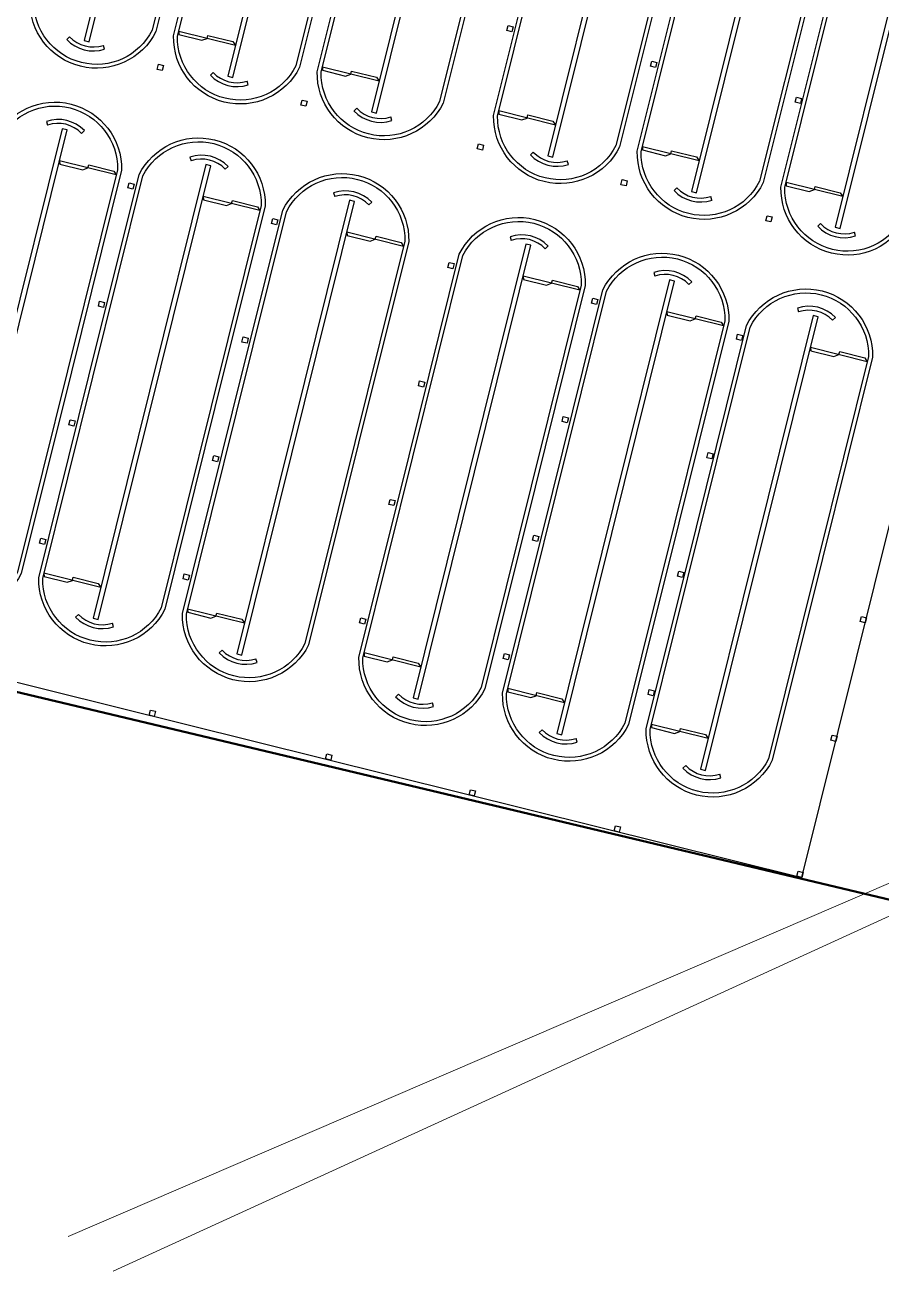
# Model space of a CAD drawing. Header units: metres. Extents: x 717911 to 838331, y 8495011 to 8501478.
# Drawn here: x 837487.39 to 837520.36, y 8496181.64 to 8496229.61 of the extents above; entities that cross this region are included whole.
import ezdxf

# ---------------------------------------------------------------- set-up
doc = ezdxf.new("R2010")
doc.units = ezdxf.units.M
doc.linetypes.add('HIDDEN2', pattern=[4.7625, 3.175, -1.5875])
doc.layers.add('SOMBREADO', color=7, linetype='Continuous')
doc.layers.add('Structural - Grid_Pen_No__15', color=214, linetype='Continuous', lineweight=25)
doc.layers.add('VIGAS DE LOSA1', color=190, linetype='Continuous', lineweight=9)

msp = doc.modelspace()

# ---------------------------------------------------------------- linework, layer by layer
at = {"elevation": 0.963}
for points in [[(837459.35, 8496233.878), (837454.04, 8496212.528), (837517.313, 8496196.792), (837533.411, 8496261.52), (837470.138, 8496277.257), (837465.239, 8496257.557)], [(837491.845, 8496237.75), (837489.673, 8496229.016), (837489.867, 8496228.967), (837494.211, 8496246.435), (837494.017, 8496246.484), (837491.845, 8496237.75)], [(837497.376, 8496236.374), (837495.204, 8496227.64), (837495.398, 8496227.592), (837499.743, 8496245.06), (837499.549, 8496245.108), (837497.376, 8496236.374)], [(837502.908, 8496234.998), (837500.736, 8496226.264), (837500.93, 8496226.216), (837505.274, 8496243.684), (837505.08, 8496243.732), (837502.908, 8496234.998)], [(837509.701, 8496233.309), (837507.529, 8496224.575), (837507.723, 8496224.527), (837512.067, 8496241.995), (837511.873, 8496242.043), (837509.701, 8496233.309)], [(837515.232, 8496231.933), (837513.06, 8496223.199), (837513.254, 8496223.151), (837517.599, 8496240.619), (837517.405, 8496240.667), (837515.232, 8496231.933)], [(837520.764, 8496230.557), (837518.592, 8496221.823), (837518.786, 8496221.775), (837523.13, 8496239.243), (837522.936, 8496239.291), (837520.764, 8496230.557)], [(837489.001, 8496229.053), (837489.109, 8496229.157)], [(837495.499, 8496228.824), (837493.315, 8496229.367), (837493.32, 8496229.241), (837494.205, 8496229.021), (837494.407, 8496229.096), (837494.436, 8496229.213), (837495.401, 8496228.973), (837495.499, 8496228.824)], [(837506.189, 8496229.545), (837506.14, 8496229.351), (837505.946, 8496229.399), (837505.995, 8496229.594), (837506.189, 8496229.545)], [(837490.462, 8496228.682), (837490.415, 8496228.825)], [(837511.72, 8496228.17), (837511.672, 8496227.975), (837511.478, 8496228.024), (837511.526, 8496228.218), (837511.72, 8496228.17)], [(837492.73, 8496228.049), (837492.682, 8496227.855), (837492.487, 8496227.904), (837492.536, 8496228.098), (837492.73, 8496228.049)], [(837494.532, 8496227.678), (837494.641, 8496227.781)], [(837501.03, 8496227.448), (837498.847, 8496227.991), (837498.851, 8496227.866), (837499.737, 8496227.645), (837499.938, 8496227.72), (837499.968, 8496227.837), (837500.932, 8496227.597), (837501.03, 8496227.448)], [(837495.993, 8496227.307), (837495.947, 8496227.449)], [(837517.3, 8496226.782), (837517.252, 8496226.588), (837517.058, 8496226.636), (837517.106, 8496226.83), (837517.3, 8496226.782)], [(837498.261, 8496226.674), (837498.213, 8496226.48), (837498.019, 8496226.528), (837498.067, 8496226.722), (837498.261, 8496226.674)], [(837500.064, 8496226.302), (837500.172, 8496226.405)], [(837507.823, 8496225.759), (837505.64, 8496226.302), (837505.644, 8496226.176), (837506.53, 8496225.956), (837506.731, 8496226.03), (837506.761, 8496226.148), (837507.725, 8496225.908), (837507.823, 8496225.759)], [(837488.217, 8496225.901), (837488.264, 8496225.759)], [(837501.525, 8496225.931), (837501.478, 8496226.074)], [(837486.656, 8496216.885), (837484.484, 8496208.151), (837484.678, 8496208.103), (837489.022, 8496225.571), (837488.828, 8496225.619), (837486.656, 8496216.885)], [(837489.681, 8496225.544), (837489.573, 8496225.44)], [(837505.054, 8496224.984), (837505.006, 8496224.79), (837504.812, 8496224.838), (837504.86, 8496225.032), (837505.054, 8496224.984)], [(837513.355, 8496224.383), (837511.171, 8496224.926), (837511.176, 8496224.8), (837512.061, 8496224.58), (837512.263, 8496224.655), (837512.292, 8496224.772), (837513.257, 8496224.532), (837513.355, 8496224.383)], [(837490.91, 8496223.84), (837488.727, 8496224.383), (837488.731, 8496224.258), (837489.617, 8496224.037), (837489.818, 8496224.112), (837489.848, 8496224.229), (837490.812, 8496223.989), (837490.91, 8496223.84)], [(837493.748, 8496224.525), (837493.796, 8496224.383)], [(837506.857, 8496224.612), (837506.965, 8496224.716)], [(837508.318, 8496224.242), (837508.271, 8496224.384)], [(837492.187, 8496215.51), (837490.015, 8496206.776), (837490.209, 8496206.727), (837494.554, 8496224.195), (837494.359, 8496224.244), (837492.187, 8496215.51)], [(837495.213, 8496224.168), (837495.105, 8496224.064)], [(837491.595, 8496223.488), (837491.547, 8496223.294), (837491.353, 8496223.342), (837491.401, 8496223.537), (837491.595, 8496223.488)], [(837510.586, 8496223.608), (837510.538, 8496223.414), (837510.344, 8496223.463), (837510.392, 8496223.657), (837510.586, 8496223.608)], [(837518.886, 8496223.007), (837516.703, 8496223.55), (837516.707, 8496223.425), (837517.593, 8496223.205), (837517.794, 8496223.279), (837517.824, 8496223.396), (837518.788, 8496223.156), (837518.886, 8496223.007)], [(837496.442, 8496222.465), (837494.258, 8496223.008), (837494.263, 8496222.882), (837495.148, 8496222.662), (837495.35, 8496222.736), (837495.379, 8496222.853), (837496.344, 8496222.614), (837496.442, 8496222.465)], [(837499.28, 8496223.15), (837499.327, 8496223.007)], [(837512.388, 8496223.237), (837512.497, 8496223.34)], [(837513.849, 8496222.866), (837513.803, 8496223.008)], [(837497.719, 8496214.134), (837495.547, 8496205.4), (837495.741, 8496205.352), (837500.085, 8496222.82), (837499.891, 8496222.868), (837497.719, 8496214.134)], [(837500.744, 8496222.793), (837500.636, 8496222.688)], [(837497.127, 8496222.113), (837497.079, 8496221.919), (837496.885, 8496221.967), (837496.933, 8496222.161), (837497.127, 8496222.113)], [(837516.166, 8496222.221), (837516.118, 8496222.027), (837515.924, 8496222.075), (837515.972, 8496222.269), (837516.166, 8496222.221)], [(837517.92, 8496221.861), (837518.028, 8496221.964)], [(837501.973, 8496221.089), (837499.79, 8496221.632), (837499.794, 8496221.506), (837500.68, 8496221.286), (837500.881, 8496221.36), (837500.911, 8496221.478), (837501.875, 8496221.238), (837501.973, 8496221.089)], [(837506.073, 8496221.46), (837506.12, 8496221.318)], [(837519.381, 8496221.49), (837519.334, 8496221.633)], [(837504.512, 8496212.444), (837502.34, 8496203.71), (837502.534, 8496203.662), (837506.878, 8496221.13), (837506.684, 8496221.178), (837504.512, 8496212.444)], [(837507.537, 8496221.103), (837507.43, 8496220.999)], [(837503.92, 8496220.423), (837503.872, 8496220.229), (837503.678, 8496220.277), (837503.726, 8496220.471), (837503.92, 8496220.423)], [(837511.604, 8496220.084), (837511.652, 8496219.942)], [(837508.766, 8496219.399), (837506.583, 8496219.943), (837506.588, 8496219.817), (837507.473, 8496219.597), (837507.675, 8496219.671), (837507.704, 8496219.788), (837508.669, 8496219.548), (837508.766, 8496219.399)], [(837510.043, 8496211.069), (837507.871, 8496202.335), (837508.065, 8496202.287), (837512.41, 8496219.754), (837512.216, 8496219.803), (837510.043, 8496211.069)], [(837513.069, 8496219.728), (837512.961, 8496219.623)], [(837509.452, 8496219.047), (837509.403, 8496218.853), (837509.209, 8496218.902), (837509.257, 8496219.096), (837509.452, 8496219.047)], [(837490.461, 8496218.927), (837490.413, 8496218.733), (837490.219, 8496218.781), (837490.267, 8496218.976), (837490.461, 8496218.927)], [(837517.136, 8496218.709), (837517.183, 8496218.566)], [(837514.298, 8496218.024), (837512.114, 8496218.567), (837512.119, 8496218.441), (837513.004, 8496218.221), (837513.206, 8496218.295), (837513.235, 8496218.413), (837514.2, 8496218.173), (837514.298, 8496218.024)], [(837515.575, 8496209.693), (837513.403, 8496200.959), (837513.597, 8496200.911), (837517.941, 8496218.379), (837517.747, 8496218.427), (837515.575, 8496209.693)], [(837518.6, 8496218.352), (837518.493, 8496218.248)], [(837515.032, 8496217.66), (837514.983, 8496217.466), (837514.789, 8496217.514), (837514.837, 8496217.708), (837515.032, 8496217.66)], [(837495.993, 8496217.552), (837495.944, 8496217.357), (837495.75, 8496217.406), (837495.799, 8496217.6), (837495.993, 8496217.552)], [(837519.829, 8496216.648), (837517.646, 8496217.191), (837517.651, 8496217.065), (837518.536, 8496216.845), (837518.738, 8496216.92), (837518.767, 8496217.037), (837519.732, 8496216.797), (837519.829, 8496216.648)], [(837502.786, 8496215.862), (837502.737, 8496215.668), (837502.543, 8496215.716), (837502.592, 8496215.91), (837502.786, 8496215.862)], [(837489.327, 8496214.366), (837489.279, 8496214.172), (837489.084, 8496214.22), (837489.133, 8496214.414), (837489.327, 8496214.366)], [(837508.317, 8496214.486), (837508.269, 8496214.292), (837508.075, 8496214.341), (837508.123, 8496214.535), (837508.317, 8496214.486)], [(837494.858, 8496212.99), (837494.81, 8496212.796), (837494.616, 8496212.845), (837494.664, 8496213.039), (837494.858, 8496212.99)], [(837513.897, 8496213.099), (837513.849, 8496212.905), (837513.655, 8496212.953), (837513.703, 8496213.147), (837513.897, 8496213.099)], [(837501.651, 8496211.301), (837501.603, 8496211.107), (837501.409, 8496211.155), (837501.457, 8496211.349), (837501.651, 8496211.301)], [(837507.183, 8496209.925), (837507.135, 8496209.731), (837506.94, 8496209.779), (837506.989, 8496209.974), (837507.183, 8496209.925)], [(837488.192, 8496209.805), (837488.144, 8496209.611), (837487.95, 8496209.659), (837487.998, 8496209.853), (837488.192, 8496209.805)], [(837490.31, 8496207.96), (837488.126, 8496208.503), (837488.131, 8496208.377), (837489.016, 8496208.157), (837489.218, 8496208.231), (837489.247, 8496208.348), (837490.212, 8496208.108), (837490.31, 8496207.96)], [(837512.763, 8496208.538), (837512.715, 8496208.343), (837512.521, 8496208.392), (837512.569, 8496208.586), (837512.763, 8496208.538)], [(837493.724, 8496208.429), (837493.676, 8496208.235), (837493.482, 8496208.284), (837493.53, 8496208.478), (837493.724, 8496208.429)], [(837495.841, 8496206.584), (837493.658, 8496207.127), (837493.662, 8496207.001), (837494.548, 8496206.781), (837494.749, 8496206.855), (837494.779, 8496206.973), (837495.743, 8496206.733), (837495.841, 8496206.584)], [(837489.343, 8496206.813), (837489.452, 8496206.916)], [(837490.804, 8496206.442), (837490.758, 8496206.585)], [(837500.517, 8496206.74), (837500.469, 8496206.546), (837500.275, 8496206.594), (837500.323, 8496206.788), (837500.517, 8496206.74)], [(837519.799, 8496206.788), (837519.75, 8496206.594), (837519.556, 8496206.642), (837519.604, 8496206.836), (837519.799, 8496206.788)], [(837494.874, 8496205.437), (837494.983, 8496205.541)], [(837496.336, 8496205.067), (837496.289, 8496205.209)], [(837502.634, 8496204.894), (837500.451, 8496205.437), (837500.455, 8496205.312), (837501.341, 8496205.092), (837501.542, 8496205.166), (837501.572, 8496205.283), (837502.536, 8496205.043), (837502.634, 8496204.894)], [(837506.049, 8496205.364), (837506, 8496205.17), (837505.806, 8496205.218), (837505.854, 8496205.413), (837506.049, 8496205.364)], [(837501.668, 8496203.748), (837501.776, 8496203.851)], [(837508.166, 8496203.519), (837505.982, 8496204.062), (837505.987, 8496203.936), (837506.872, 8496203.716), (837507.074, 8496203.79), (837507.103, 8496203.908), (837508.068, 8496203.668), (837508.166, 8496203.519)], [(837511.629, 8496203.976), (837511.58, 8496203.782), (837511.386, 8496203.831), (837511.434, 8496204.025), (837511.629, 8496203.976)], [(837492.421, 8496203.189), (837492.372, 8496202.995), (837492.178, 8496203.043), (837492.227, 8496203.237), (837492.421, 8496203.189)], [(837503.129, 8496203.377), (837503.082, 8496203.52)], [(837507.199, 8496202.372), (837507.308, 8496202.476)], [(837513.697, 8496202.143), (837511.514, 8496202.686), (837511.518, 8496202.56), (837512.404, 8496202.34), (837512.605, 8496202.415), (837512.635, 8496202.532), (837513.599, 8496202.292), (837513.697, 8496202.143)], [(837518.664, 8496202.227), (837518.616, 8496202.033), (837518.422, 8496202.081), (837518.47, 8496202.275), (837518.664, 8496202.227)], [(837508.66, 8496202.001), (837508.614, 8496202.144)], [(837499.214, 8496201.5), (837499.165, 8496201.306), (837498.971, 8496201.354), (837499.02, 8496201.548), (837499.214, 8496201.5)], [(837512.731, 8496200.997), (837512.839, 8496201.1)], [(837514.192, 8496200.626), (837514.145, 8496200.768)], [(837504.745, 8496200.124), (837504.697, 8496199.93), (837504.503, 8496199.978), (837504.551, 8496200.172), (837504.745, 8496200.124)], [(837510.325, 8496198.736), (837510.277, 8496198.542), (837510.083, 8496198.59), (837510.131, 8496198.784), (837510.325, 8496198.736)], [(837517.361, 8496196.986), (837517.313, 8496196.792), (837517.119, 8496196.841), (837517.167, 8496197.035), (837517.361, 8496196.986)]]:
    msp.add_lwpolyline(points, dxfattribs=at)
for points in [[(837494.368, 8496237.122), (837492.437, 8496229.359, -0.8), (837487.585, 8496230.565), (837489.516, 8496238.329), (837491.447, 8496246.092, -0.8), (837496.299, 8496244.886), (837494.368, 8496237.122)], [(837499.9, 8496235.746), (837497.969, 8496227.983, -0.8), (837493.117, 8496229.19), (837495.047, 8496236.953), (837496.978, 8496244.717, -0.8), (837501.83, 8496243.51), (837499.9, 8496235.746)], [(837505.431, 8496234.371), (837503.5, 8496226.607, -0.8), (837498.648, 8496227.814), (837500.579, 8496235.578), (837502.51, 8496243.341, -0.8), (837507.362, 8496242.134), (837505.431, 8496234.371)], [(837512.224, 8496232.681), (837510.293, 8496224.918, -0.8), (837505.441, 8496226.125), (837507.372, 8496233.888), (837509.303, 8496241.652, -0.8), (837514.155, 8496240.445), (837512.224, 8496232.681)], [(837517.756, 8496231.306), (837515.825, 8496223.542, -0.8), (837510.973, 8496224.749), (837512.903, 8496232.512), (837514.834, 8496240.276, -0.8), (837519.686, 8496239.069), (837517.756, 8496231.306)], [(837523.287, 8496229.93), (837521.356, 8496222.166, -0.8), (837516.504, 8496223.373), (837518.435, 8496231.137), (837520.366, 8496238.9, -0.8), (837525.218, 8496237.693), (837523.287, 8496229.93)], [(837489.179, 8496216.258), (837487.248, 8496208.494, -0.8), (837482.396, 8496209.701), (837484.327, 8496217.465), (837486.258, 8496225.228, -0.8), (837491.11, 8496224.021), (837489.179, 8496216.258)], [(837494.71, 8496214.882), (837492.78, 8496207.119, -0.8), (837487.927, 8496208.325), (837489.858, 8496216.089), (837491.789, 8496223.852, -0.8), (837496.641, 8496222.646), (837494.71, 8496214.882)], [(837500.242, 8496213.506), (837498.311, 8496205.743, -0.8), (837493.459, 8496206.95), (837495.39, 8496214.713), (837497.321, 8496222.477, -0.8), (837502.173, 8496221.27), (837500.242, 8496213.506)], [(837507.035, 8496211.817), (837505.104, 8496204.053, -0.8), (837500.252, 8496205.26), (837502.183, 8496213.024), (837504.114, 8496220.787, -0.8), (837508.966, 8496219.58), (837507.035, 8496211.817)], [(837512.567, 8496210.441), (837510.636, 8496202.678, -0.8), (837505.784, 8496203.884), (837507.714, 8496211.648), (837509.645, 8496219.411, -0.8), (837514.497, 8496218.205), (837512.567, 8496210.441)], [(837518.098, 8496209.066), (837516.167, 8496201.302, -0.8), (837511.315, 8496202.509), (837513.246, 8496210.272), (837515.177, 8496218.036, -0.8), (837520.029, 8496216.829), (837518.098, 8496209.066)]]:
    msp.add_lwpolyline(points, format="xyb", dxfattribs=at)
for points in [[(837494.222, 8496237.158), (837492.296, 8496229.411, -0.794435), (837487.735, 8496230.546), (837489.661, 8496238.293), (837491.588, 8496246.04, -0.794435), (837496.149, 8496244.905)], [(837499.754, 8496235.783), (837497.827, 8496228.036, -0.794435), (837493.266, 8496229.17), (837495.193, 8496236.917), (837497.12, 8496244.664, -0.794435), (837501.681, 8496243.53)], [(837505.285, 8496234.407), (837503.359, 8496226.66, -0.794435), (837498.798, 8496227.794), (837500.724, 8496235.541), (837502.651, 8496243.288, -0.794435), (837507.212, 8496242.154)], [(837512.079, 8496232.718), (837510.152, 8496224.97, -0.794435), (837505.591, 8496226.105), (837507.517, 8496233.852), (837509.444, 8496241.599, -0.794435), (837514.005, 8496240.465)], [(837517.61, 8496231.342), (837515.683, 8496223.595, -0.794435), (837511.122, 8496224.729), (837513.049, 8496232.476), (837514.976, 8496240.223, -0.794435), (837519.537, 8496239.089)], [(837523.142, 8496229.966), (837521.215, 8496222.219, -0.794435), (837516.654, 8496223.353), (837518.58, 8496231.1), (837520.507, 8496238.848, -0.794435), (837525.068, 8496237.713)], [(837489.033, 8496216.294), (837487.107, 8496208.547, -0.794435), (837482.546, 8496209.681), (837484.472, 8496217.428), (837486.399, 8496225.175, -0.794435), (837490.96, 8496224.041)], [(837494.565, 8496214.918), (837492.638, 8496207.171, -0.794435), (837488.077, 8496208.306), (837490.004, 8496216.053), (837491.931, 8496223.8, -0.794435), (837496.492, 8496222.665)], [(837500.096, 8496213.543), (837498.17, 8496205.795, -0.794435), (837493.609, 8496206.93), (837495.535, 8496214.677), (837497.462, 8496222.424, -0.794435), (837502.023, 8496221.29)], [(837506.889, 8496211.853), (837504.963, 8496204.106, -0.794435), (837500.402, 8496205.24), (837502.328, 8496212.987), (837504.255, 8496220.735, -0.794435), (837508.816, 8496219.6)], [(837512.421, 8496210.477), (837510.494, 8496202.73, -0.794435), (837505.933, 8496203.865), (837507.86, 8496211.612), (837509.787, 8496219.359, -0.794435), (837514.348, 8496218.224)], [(837517.952, 8496209.102), (837516.026, 8496201.355, -0.794435), (837511.465, 8496202.489), (837513.391, 8496210.236), (837515.318, 8496217.983, -0.794435), (837519.879, 8496216.849)]]:
    msp.add_lwpolyline(points, format="xyb", close=True, dxfattribs=at)
for centre, radius, start, end in [((837490.025, 8496230.027, 0.963), 1.263, 223.524, 287.9881), ((837490.025, 8496230.027, 0.963), 1.413, 223.524, 287.9881), ((837495.557, 8496228.651, 0.963), 1.263, 223.524, 287.9881), ((837495.557, 8496228.651, 0.963), 1.413, 223.524, 287.9881), ((837501.088, 8496227.275, 0.963), 1.413, 223.524, 287.9881), ((837501.088, 8496227.275, 0.963), 1.263, 223.524, 287.9881), ((837488.666, 8496224.561, 0.963), 1.413, 44.0793, 108.5434), ((837488.666, 8496224.561, 0.963), 1.263, 44.0793, 108.5434), ((837494.197, 8496223.185, 0.963), 1.413, 44.0793, 108.5434), ((837494.197, 8496223.185, 0.963), 1.263, 44.0793, 108.5434), ((837507.881, 8496225.586, 0.963), 1.413, 223.524, 287.9881), ((837507.881, 8496225.586, 0.963), 1.263, 223.524, 287.9881), ((837499.729, 8496221.81, 0.963), 1.413, 44.0793, 108.5434), ((837499.729, 8496221.81, 0.963), 1.263, 44.0793, 108.5434), ((837513.413, 8496224.21, 0.963), 1.413, 223.524, 287.9881), ((837513.413, 8496224.21, 0.963), 1.263, 223.524, 287.9881), ((837518.944, 8496222.834, 0.963), 1.263, 223.524, 287.9881), ((837506.522, 8496220.12, 0.963), 1.413, 44.0793, 108.5434), ((837518.944, 8496222.834, 0.963), 1.413, 223.524, 287.9881), ((837506.522, 8496220.12, 0.963), 1.263, 44.0793, 108.5434), ((837512.054, 8496218.745, 0.963), 1.413, 44.0793, 108.5434), ((837512.054, 8496218.745, 0.963), 1.263, 44.0793, 108.5434), ((837517.585, 8496217.369, 0.963), 1.413, 44.0793, 108.5434), ((837517.585, 8496217.369, 0.963), 1.263, 44.0793, 108.5434), ((837490.368, 8496207.786, 0.963), 1.413, 223.524, 287.9881), ((837490.368, 8496207.786, 0.963), 1.263, 223.524, 287.9881), ((837495.899, 8496206.411, 0.963), 1.413, 223.524, 287.9881), ((837495.899, 8496206.411, 0.963), 1.263, 223.524, 287.9881), ((837502.692, 8496204.721, 0.963), 1.413, 223.524, 287.9881), ((837502.692, 8496204.721, 0.963), 1.263, 223.524, 287.9881), ((837508.224, 8496203.346, 0.963), 1.413, 223.524, 287.9881), ((837508.224, 8496203.346, 0.963), 1.263, 223.524, 287.9881), ((837513.755, 8496201.97, 0.963), 1.413, 223.524, 287.9881), ((837513.755, 8496201.97, 0.963), 1.263, 223.524, 287.9881)]:
    msp.add_arc(centre, radius, start, end)
at = {"layer": 'SOMBREADO', "color": 0, "linetype": 'Continuous', "lineweight": 50, "elevation": 0.963, "flags": 128}
msp.add_lwpolyline([(837423.428, 8496253.202), (837409.686, 8496233.597), (837401.782, 8496224.222), (837401.782, 8496224.222), (837525.832, 8496194.706), (837525.832, 8496194.706), (837525.832, 8496194.706), (837532.095, 8496206.393), (837538.76, 8496226.268), (837538.31, 8496263.826), (837542.307, 8496290.212), (837542.307, 8496290.212), (837542.307, 8496290.212), (837451.483, 8496301.047), (837450.637, 8496292.732), (837437.159, 8496272.869)], close=True, dxfattribs=at)
at = {"layer": 'Structural - Grid_Pen_No__15', "linetype": 'HIDDEN2', "lineweight": 9, "elevation": 0.963, "flags": 128}
msp.add_lwpolyline([(837423.428, 8496253.202), (837409.686, 8496233.597), (837401.782, 8496224.222), (837401.782, 8496224.222), (837525.832, 8496194.706), (837525.832, 8496194.706), (837525.832, 8496194.706), (837532.095, 8496206.393), (837538.76, 8496226.268), (837538.31, 8496263.826), (837542.307, 8496290.212), (837542.307, 8496290.212), (837542.307, 8496290.212), (837451.483, 8496301.047), (837450.637, 8496292.732), (837437.159, 8496272.869)], close=True, dxfattribs=at)
at = {"layer": 'VIGAS DE LOSA1', "color": 2, "linetype": 'Continuous', "lineweight": 9, "flags": 128}
for points in [[(837537.925, 8496200.689), (837527.002, 8496199.296), (837489.063, 8496182.967)], [(837537.49, 8496199.644), (837537.49, 8496199.644), (837527.317, 8496198.347), (837490.794, 8496181.639)]]:
    msp.add_lwpolyline(points, dxfattribs=at)

doc.saveas('drawing.dxf')
